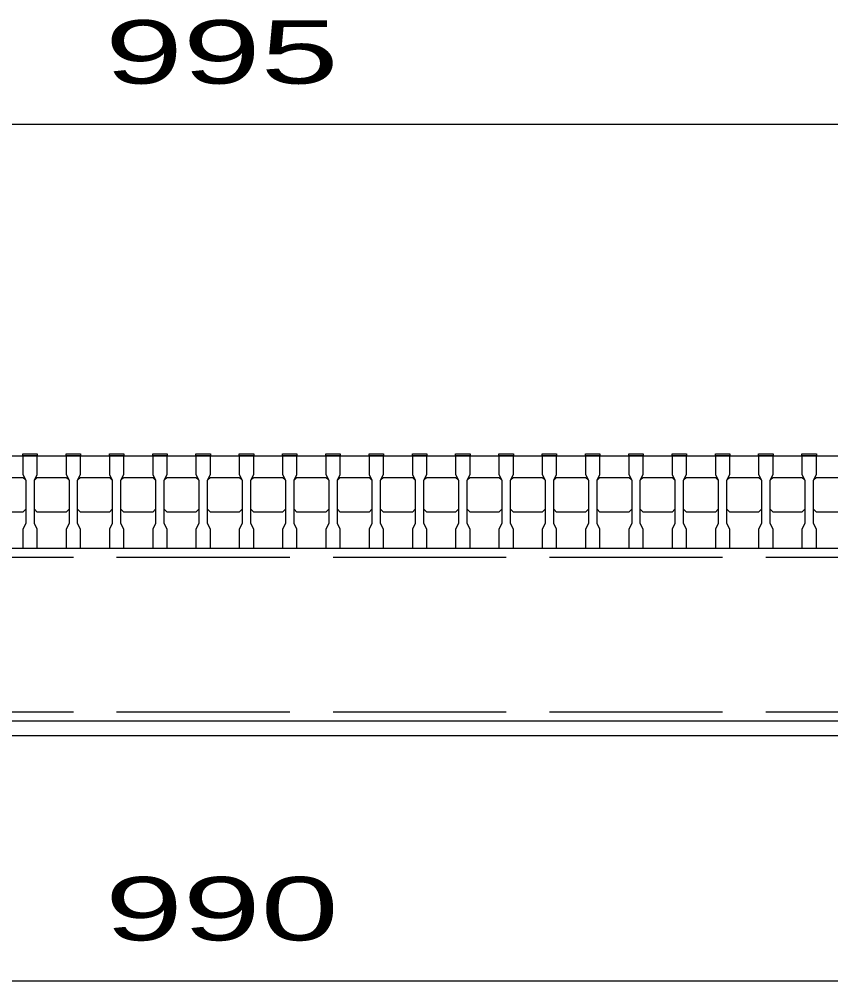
# Model space of a CAD drawing. Units: millimetres, scale not verified. Extents: x -1820 to 1736, y -1282 to 1048.
# Drawn here: x -995.2 to -714, y -719.5 to -386.2 of the extents above; entities that cross this region are included whole.
import ezdxf
from ezdxf.enums import TextEntityAlignment as Align

# ---------------------------------------------------------------- set-up
doc = ezdxf.new("R2010")
doc.units = ezdxf.units.MM
doc.header["$LTSCALE"] = 10
doc.linetypes.add('DASHED', pattern=[7.5, 6, -1.5])
doc.layers.add('16', color=3, linetype='Continuous', lineweight=25)
doc.layers.add('22', color=4, linetype='Continuous', lineweight=25)
doc.styles.add('ベクトル', font='')
doc.styles.get('ベクトル').set_extended_font_data('ベクトル')

msp = doc.modelspace()

# ---------------------------------------------------------------- linework, layer by layer
at = {"layer": '16'}
for p, q in [((-1414, -537.5), (-419, -537.5)), ((-994, -537.5), (-994, -536.8)), ((-994, -536.8), (-989, -536.8)), ((-994, -537.5), (-994, -544)), ((-989, -537.5), (-994, -537.5)), ((-989, -536.8), (-989, -537.5)), ((-989, -544), (-989, -537.5)), ((-979, -537.5), (-979, -536.8)), ((-979, -536.8), (-974, -536.8)), ((-979, -537.5), (-979, -544)), ((-974, -537.5), (-979, -537.5)), ((-974, -536.8), (-974, -537.5)), ((-974, -544), (-974, -537.5)), ((-964, -537.5), (-964, -536.8)), ((-964, -536.8), (-959, -536.8)), ((-964, -537.5), (-964, -544)), ((-959, -537.5), (-964, -537.5)), ((-959, -536.8), (-959, -537.5)), ((-959, -544), (-959, -537.5)), ((-949, -537.5), (-949, -536.8)), ((-949, -536.8), (-944, -536.8)), ((-949, -537.5), (-949, -544)), ((-944, -537.5), (-949, -537.5)), ((-944, -536.8), (-944, -537.5)), ((-944, -544), (-944, -537.5)), ((-934, -537.5), (-934, -536.8)), ((-934, -536.8), (-929, -536.8)), ((-934, -537.5), (-934, -544)), ((-929, -537.5), (-934, -537.5)), ((-929, -536.8), (-929, -537.5)), ((-929, -544), (-929, -537.5)), ((-919, -537.5), (-919, -536.8)), ((-919, -536.8), (-914, -536.8)), ((-919, -537.5), (-919, -544)), ((-914, -537.5), (-919, -537.5)), ((-914, -536.8), (-914, -537.5)), ((-914, -544), (-914, -537.5)), ((-904, -537.5), (-904, -536.8)), ((-904, -536.8), (-899, -536.8)), ((-904, -537.5), (-904, -544)), ((-899, -537.5), (-904, -537.5)), ((-899, -536.8), (-899, -537.5)), ((-899, -544), (-899, -537.5)), ((-889, -537.5), (-889, -536.8)), ((-889, -536.8), (-884, -536.8)), ((-889, -537.5), (-889, -544)), ((-884, -537.5), (-889, -537.5)), ((-884, -536.8), (-884, -537.5)), ((-884, -544), (-884, -537.5)), ((-874, -537.5), (-874, -536.8)), ((-874, -536.8), (-869, -536.8)), ((-874, -537.5), (-874, -544)), ((-869, -537.5), (-874, -537.5)), ((-869, -536.8), (-869, -537.5)), ((-869, -544), (-869, -537.5)), ((-859, -537.5), (-859, -536.8)), ((-859, -536.8), (-854, -536.8)), ((-859, -537.5), (-859, -544)), ((-854, -537.5), (-859, -537.5)), ((-854, -536.8), (-854, -537.5)), ((-854, -544), (-854, -537.5)), ((-844, -537.5), (-844, -536.8)), ((-844, -536.8), (-839, -536.8)), ((-844, -537.5), (-844, -544)), ((-839, -537.5), (-844, -537.5)), ((-839, -536.8), (-839, -537.5)), ((-839, -544), (-839, -537.5)), ((-829, -537.5), (-829, -536.8)), ((-829, -536.8), (-824, -536.8)), ((-829, -537.5), (-829, -544)), ((-824, -537.5), (-829, -537.5)), ((-824, -536.8), (-824, -537.5)), ((-824, -544), (-824, -537.5)), ((-814, -537.5), (-814, -536.8)), ((-814, -536.8), (-809, -536.8)), ((-814, -537.5), (-814, -544)), ((-809, -537.5), (-814, -537.5)), ((-809, -536.8), (-809, -537.5)), ((-809, -544), (-809, -537.5)), ((-799, -537.5), (-799, -536.8)), ((-799, -536.8), (-794, -536.8)), ((-799, -537.5), (-799, -544)), ((-794, -537.5), (-799, -537.5)), ((-794, -536.8), (-794, -537.5)), ((-794, -544), (-794, -537.5)), ((-784, -537.5), (-784, -536.8)), ((-784, -536.8), (-779, -536.8)), ((-784, -537.5), (-784, -544)), ((-779, -537.5), (-784, -537.5)), ((-779, -536.8), (-779, -537.5)), ((-779, -544), (-779, -537.5)), ((-769, -537.5), (-769, -536.8)), ((-769, -536.8), (-764, -536.8)), ((-769, -537.5), (-769, -544)), ((-764, -537.5), (-769, -537.5)), ((-764, -536.8), (-764, -537.5)), ((-764, -544), (-764, -537.5)), ((-754, -537.5), (-754, -536.8)), ((-754, -536.8), (-749, -536.8)), ((-754, -537.5), (-754, -544)), ((-749, -537.5), (-754, -537.5)), ((-749, -536.8), (-749, -537.5)), ((-749, -544), (-749, -537.5)), ((-739, -537.5), (-739, -536.8)), ((-739, -536.8), (-734, -536.8)), ((-739, -537.5), (-739, -544)), ((-734, -537.5), (-739, -537.5)), ((-734, -536.8), (-734, -537.5)), ((-734, -544), (-734, -537.5)), ((-724, -537.5), (-724, -536.8)), ((-724, -536.8), (-719, -536.8)), ((-724, -537.5), (-724, -544)), ((-719, -537.5), (-724, -537.5)), ((-719, -536.8), (-719, -537.5)), ((-719, -544), (-719, -537.5)), ((-1004, -545), (-994, -545)), ((-994, -544), (-993, -546)), ((-994, -545), (-993, -546)), ((-993, -546), (-993, -561)), ((-990, -546), (-989, -544)), ((-990, -546), (-989, -545)), ((-990, -561), (-990, -546)), ((-989, -545), (-979, -545)), ((-979, -544), (-978, -546)), ((-979, -545), (-978, -546)), ((-978, -546), (-978, -561)), ((-975, -546), (-974, -544)), ((-975, -546), (-974, -545)), ((-975, -561), (-975, -546)), ((-974, -545), (-964, -545)), ((-964, -544), (-963, -546)), ((-964, -545), (-963, -546)), ((-963, -546), (-963, -561)), ((-960, -546), (-959, -544)), ((-960, -546), (-959, -545)), ((-960, -561), (-960, -546)), ((-959, -545), (-949, -545)), ((-949, -544), (-948, -546)), ((-949, -545), (-948, -546)), ((-948, -546), (-948, -561)), ((-945, -546), (-944, -544)), ((-945, -546), (-944, -545)), ((-945, -561), (-945, -546)), ((-944, -545), (-934, -545)), ((-934, -544), (-933, -546)), ((-934, -545), (-933, -546)), ((-933, -546), (-933, -561)), ((-930, -546), (-929, -544)), ((-930, -546), (-929, -545)), ((-930, -561), (-930, -546)), ((-929, -545), (-919, -545)), ((-919, -544), (-918, -546)), ((-919, -545), (-918, -546)), ((-918, -546), (-918, -561)), ((-915, -546), (-914, -544)), ((-915, -546), (-914, -545)), ((-915, -561), (-915, -546)), ((-914, -545), (-904, -545)), ((-904, -544), (-903, -546)), ((-904, -545), (-903, -546)), ((-903, -546), (-903, -561)), ((-900, -546), (-899, -544)), ((-900, -546), (-899, -545)), ((-900, -561), (-900, -546)), ((-899, -545), (-889, -545)), ((-889, -544), (-888, -546)), ((-889, -545), (-888, -546)), ((-888, -546), (-888, -561)), ((-885, -546), (-884, -544)), ((-885, -546), (-884, -545)), ((-885, -561), (-885, -546)), ((-884, -545), (-874, -545)), ((-874, -544), (-873, -546)), ((-874, -545), (-873, -546)), ((-873, -546), (-873, -561)), ((-870, -546), (-869, -544)), ((-870, -546), (-869, -545)), ((-870, -561), (-870, -546)), ((-869, -545), (-859, -545)), ((-859, -544), (-858, -546)), ((-859, -545), (-858, -546)), ((-858, -546), (-858, -561)), ((-855, -546), (-854, -544)), ((-855, -546), (-854, -545)), ((-855, -561), (-855, -546)), ((-854, -545), (-844, -545)), ((-844, -544), (-843, -546)), ((-844, -545), (-843, -546)), ((-843, -546), (-843, -561)), ((-840, -546), (-839, -544)), ((-840, -546), (-839, -545)), ((-840, -561), (-840, -546)), ((-839, -545), (-829, -545)), ((-829, -544), (-828, -546)), ((-829, -545), (-828, -546)), ((-828, -546), (-828, -561)), ((-825, -546), (-824, -544)), ((-825, -546), (-824, -545)), ((-825, -561), (-825, -546)), ((-824, -545), (-814, -545)), ((-814, -544), (-813, -546)), ((-814, -545), (-813, -546)), ((-813, -546), (-813, -561)), ((-810, -546), (-809, -544)), ((-810, -546), (-809, -545)), ((-810, -561), (-810, -546)), ((-809, -545), (-799, -545)), ((-799, -544), (-798, -546)), ((-799, -545), (-798, -546)), ((-798, -546), (-798, -561)), ((-795, -546), (-794, -544)), ((-795, -546), (-794, -545)), ((-795, -561), (-795, -546)), ((-794, -545), (-784, -545)), ((-784, -544), (-783, -546)), ((-784, -545), (-783, -546)), ((-783, -546), (-783, -561)), ((-780, -546), (-779, -544)), ((-780, -546), (-779, -545)), ((-780, -561), (-780, -546)), ((-779, -545), (-769, -545)), ((-769, -544), (-768, -546)), ((-769, -545), (-768, -546)), ((-768, -546), (-768, -561)), ((-765, -546), (-764, -544)), ((-765, -546), (-764, -545)), ((-765, -561), (-765, -546)), ((-764, -545), (-754, -545)), ((-754, -544), (-753, -546)), ((-754, -545), (-753, -546)), ((-753, -546), (-753, -561)), ((-750, -546), (-749, -544)), ((-750, -546), (-749, -545)), ((-750, -561), (-750, -546)), ((-749, -545), (-739, -545)), ((-739, -544), (-738, -546)), ((-739, -545), (-738, -546)), ((-738, -546), (-738, -561)), ((-735, -546), (-734, -544)), ((-735, -546), (-734, -545)), ((-735, -561), (-735, -546)), ((-734, -545), (-724, -545)), ((-724, -544), (-723, -546)), ((-724, -545), (-723, -546)), ((-723, -546), (-723, -561)), ((-720, -546), (-719, -544)), ((-720, -546), (-719, -545)), ((-720, -561), (-720, -546)), ((-719, -545), (-709, -545)), ((-993, -556), (-994, -557)), ((-989, -557), (-990, -556)), ((-978, -556), (-979, -557)), ((-974, -557), (-975, -556)), ((-963, -556), (-964, -557)), ((-959, -557), (-960, -556)), ((-948, -556), (-949, -557)), ((-944, -557), (-945, -556)), ((-933, -556), (-934, -557)), ((-929, -557), (-930, -556)), ((-918, -556), (-919, -557)), ((-914, -557), (-915, -556)), ((-903, -556), (-904, -557)), ((-899, -557), (-900, -556)), ((-888, -556), (-889, -557)), ((-884, -557), (-885, -556)), ((-873, -556), (-874, -557)), ((-869, -557), (-870, -556)), ((-858, -556), (-859, -557)), ((-854, -557), (-855, -556)), ((-843, -556), (-844, -557)), ((-839, -557), (-840, -556)), ((-828, -556), (-829, -557)), ((-824, -557), (-825, -556)), ((-813, -556), (-814, -557)), ((-809, -557), (-810, -556)), ((-798, -556), (-799, -557)), ((-794, -557), (-795, -556)), ((-783, -556), (-784, -557)), ((-779, -557), (-780, -556)), ((-768, -556), (-769, -557)), ((-764, -557), (-765, -556)), ((-753, -556), (-754, -557)), ((-749, -557), (-750, -556)), ((-738, -556), (-739, -557)), ((-734, -557), (-735, -556)), ((-723, -556), (-724, -557)), ((-719, -557), (-720, -556)), ((-994, -557), (-1004, -557)), ((-979, -557), (-989, -557)), ((-964, -557), (-974, -557)), ((-949, -557), (-959, -557)), ((-934, -557), (-944, -557)), ((-919, -557), (-929, -557)), ((-904, -557), (-914, -557)), ((-889, -557), (-899, -557)), ((-874, -557), (-884, -557)), ((-859, -557), (-869, -557)), ((-844, -557), (-854, -557)), ((-829, -557), (-839, -557)), ((-814, -557), (-824, -557)), ((-799, -557), (-809, -557)), ((-784, -557), (-794, -557)), ((-769, -557), (-779, -557)), ((-754, -557), (-764, -557)), ((-739, -557), (-749, -557)), ((-724, -557), (-734, -557)), ((-709, -557), (-719, -557)), ((-993, -561), (-994, -563)), ((-994, -563), (-994, -569.5)), ((-989, -563), (-990, -561)), ((-989, -569.5), (-989, -563)), ((-978, -561), (-979, -563)), ((-979, -563), (-979, -569.5)), ((-974, -563), (-975, -561)), ((-974, -569.5), (-974, -563)), ((-963, -561), (-964, -563)), ((-964, -563), (-964, -569.5)), ((-959, -563), (-960, -561)), ((-959, -569.5), (-959, -563)), ((-948, -561), (-949, -563)), ((-949, -563), (-949, -569.5)), ((-944, -563), (-945, -561)), ((-944, -569.5), (-944, -563)), ((-933, -561), (-934, -563)), ((-934, -563), (-934, -569.5)), ((-929, -563), (-930, -561)), ((-929, -569.5), (-929, -563)), ((-918, -561), (-919, -563)), ((-919, -563), (-919, -569.5)), ((-914, -563), (-915, -561)), ((-914, -569.5), (-914, -563)), ((-903, -561), (-904, -563)), ((-904, -563), (-904, -569.5)), ((-899, -563), (-900, -561)), ((-899, -569.5), (-899, -563)), ((-888, -561), (-889, -563)), ((-889, -563), (-889, -569.5)), ((-884, -563), (-885, -561)), ((-884, -569.5), (-884, -563)), ((-873, -561), (-874, -563)), ((-874, -563), (-874, -569.5)), ((-869, -563), (-870, -561)), ((-869, -569.5), (-869, -563)), ((-858, -561), (-859, -563)), ((-859, -563), (-859, -569.5)), ((-854, -563), (-855, -561)), ((-854, -569.5), (-854, -563)), ((-843, -561), (-844, -563)), ((-844, -563), (-844, -569.5)), ((-839, -563), (-840, -561)), ((-839, -569.5), (-839, -563)), ((-828, -561), (-829, -563)), ((-829, -563), (-829, -569.5)), ((-824, -563), (-825, -561)), ((-824, -569.5), (-824, -563)), ((-813, -561), (-814, -563)), ((-814, -563), (-814, -569.5)), ((-809, -563), (-810, -561)), ((-809, -569.5), (-809, -563)), ((-798, -561), (-799, -563)), ((-799, -563), (-799, -569.5)), ((-794, -563), (-795, -561)), ((-794, -569.5), (-794, -563)), ((-783, -561), (-784, -563)), ((-784, -563), (-784, -569.5)), ((-779, -563), (-780, -561)), ((-779, -569.5), (-779, -563)), ((-768, -561), (-769, -563)), ((-769, -563), (-769, -569.5)), ((-764, -563), (-765, -561)), ((-764, -569.5), (-764, -563)), ((-753, -561), (-754, -563)), ((-754, -563), (-754, -569.5)), ((-749, -563), (-750, -561)), ((-749, -569.5), (-749, -563)), ((-738, -561), (-739, -563)), ((-739, -563), (-739, -569.5)), ((-734, -563), (-735, -561)), ((-734, -569.5), (-734, -563)), ((-723, -561), (-724, -563)), ((-724, -563), (-724, -569.5)), ((-719, -563), (-720, -561)), ((-719, -569.5), (-719, -563)), ((-1414, -569.5), (-419, -569.5)), ((-1411.5, -569.5), (-421.5, -569.5)), ((-994, -569.5), (-989, -569.5)), ((-979, -569.5), (-974, -569.5)), ((-964, -569.5), (-959, -569.5)), ((-949, -569.5), (-944, -569.5)), ((-934, -569.5), (-929, -569.5)), ((-919, -569.5), (-914, -569.5)), ((-904, -569.5), (-899, -569.5)), ((-889, -569.5), (-884, -569.5)), ((-874, -569.5), (-869, -569.5)), ((-859, -569.5), (-854, -569.5)), ((-844, -569.5), (-839, -569.5)), ((-829, -569.5), (-824, -569.5)), ((-814, -569.5), (-809, -569.5)), ((-799, -569.5), (-794, -569.5)), ((-784, -569.5), (-779, -569.5)), ((-769, -569.5), (-764, -569.5)), ((-754, -569.5), (-749, -569.5)), ((-739, -569.5), (-734, -569.5)), ((-724, -569.5), (-719, -569.5)), ((-421.5, -629.5), (-1411.5, -629.5)), ((-421.5, -629.5), (-1411.5, -629.5)), ((-1411.5, -634.5), (-421.5, -634.5))]:
    msp.add_line(p, q, dxfattribs=at)
at = {"layer": '16', "linetype": 'DASHED'}
for p, q in [((-1411.5, -572.7), (-421.5, -572.7)), ((-1411.5, -626.3), (-421.5, -626.3))]:
    msp.add_line(p, q, dxfattribs=at)
at = {"layer": '22'}
for p, q in [((-1414, -422.5), (-419, -422.5)), ((-1411.5, -719.5), (-421.5, -719.5))]:
    msp.add_line(p, q, dxfattribs=at)

# ---------------------------------------------------------------- texts
at = {"layer": '22', "color": 2, "style": 'ベクトル', "width": 1.65}
for s, p in [(' 995 ', (-979, -397.5)), (' 990 ', (-979, -694.5))]:
    msp.add_text(s, height=21.99, dxfattribs=at).set_placement(p, align=Align.MIDDLE_LEFT)

doc.saveas('drawing.dxf')
